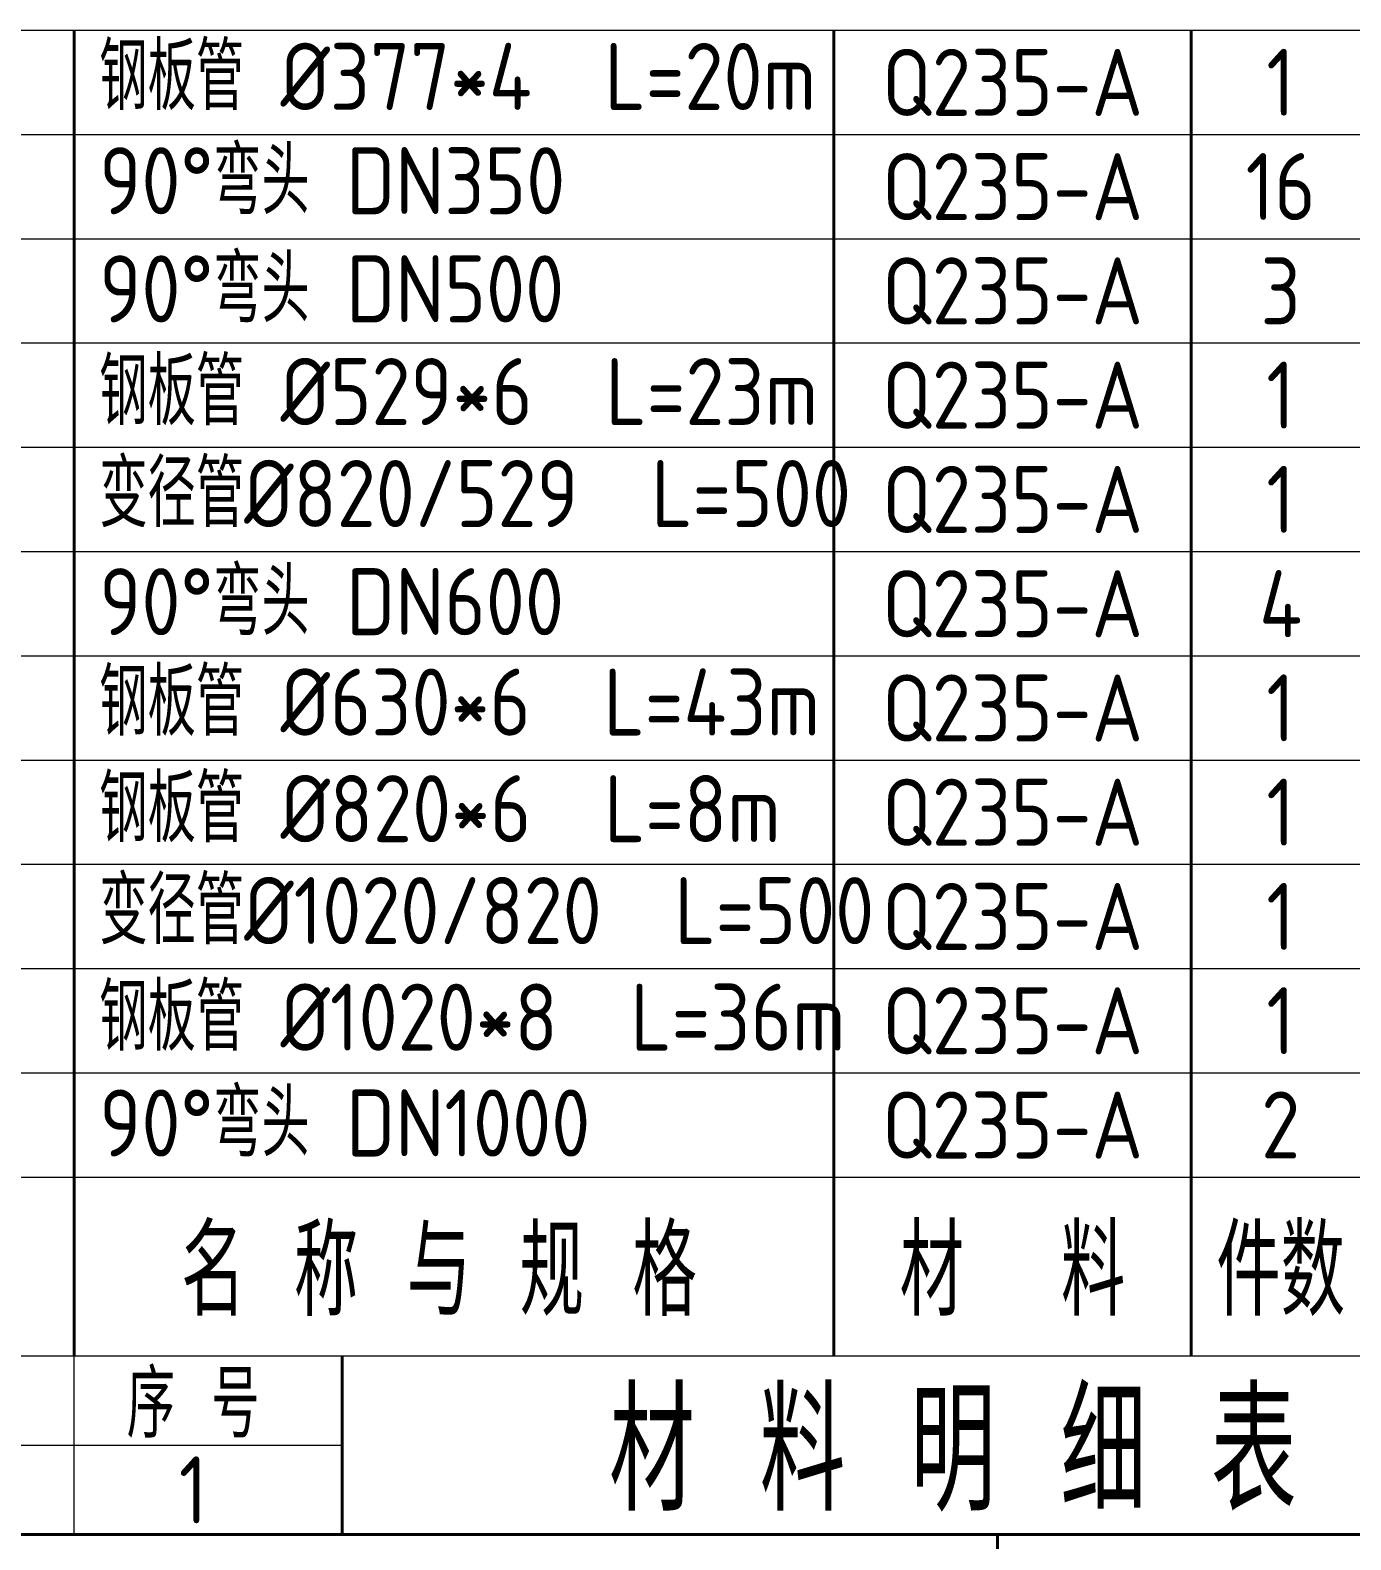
# Model space of a CAD drawing. Header units: millimetres. Extents: x 188205 to 604756, y -401673 to 15123.
# Drawn here: x 393520 to 399283, y -185126 to -178538 of the extents above; entities that cross this region are included whole.
import ezdxf
from ezdxf.enums import TextEntityAlignment as Align

# ---------------------------------------------------------------- set-up
doc = ezdxf.new("R2010")
doc.units = ezdxf.units.MM
doc.header["$LTSCALE"] = 500
for name, color, linetype, lineweight in [('SHI', 7, 'Continuous', 40), ('WEN', 3, 'Continuous', 20), ('XI', 2, 'Continuous', 20)]:
    doc.layers.add(name, color=color, linetype=linetype, lineweight=lineweight)
doc.styles.add('GB', font='gbenor.shx', dxfattribs={"bigfont": 'gbcbig.shx'})

msp = doc.modelspace()

# ---------------------------------------------------------------- linework, layer by layer
at = {"layer": 'SHI'}
for p, q in [((393711.668, -184323.044), (393711.668, -178538.044)), ((397026.668, -184323.044), (397026.668, -178538.044)), ((398586.668, -184323.044), (398586.668, -178538.044)), ((394881.668, -185103.044), (394881.668, -184323.044)), ((390981.668, -185103.044), (402681.668, -185103.044)), ((390981.668, -185103.044), (402681.668, -185103.044)), ((390981.668, -185103.044), (402681.668, -185103.044)), ((397741.668, -185883.044), (397741.668, -185103.044))]:
    msp.add_line(p, q, dxfattribs=at)
at = {"layer": 'XI'}
for p, q in [((390981.668, -178538.044), (402681.668, -178538.044)), ((390981.668, -178993.044), (402681.668, -178993.044)), ((390981.668, -179448.044), (402681.668, -179448.044)), ((390981.668, -179903.044), (402681.668, -179903.044)), ((390981.668, -180358.044), (402681.668, -180358.044)), ((390981.668, -180813.044), (402681.668, -180813.044)), ((390981.668, -181268.044), (402681.668, -181268.044)), ((390981.668, -181723.044), (402681.668, -181723.044)), ((390981.668, -182178.044), (402681.668, -182178.044)), ((390981.668, -182633.044), (402681.668, -182633.044)), ((390981.668, -183088.044), (402681.668, -183088.044)), ((390981.668, -183543.044), (402681.668, -183543.044)), ((390981.668, -184323.044), (402681.668, -184323.044)), ((393711.668, -185103.044), (393711.668, -184323.044)), ((390981.668, -184713.044), (394881.668, -184713.044))]:
    msp.add_line(p, q, dxfattribs=at)

# ---------------------------------------------------------------- texts
at = {"layer": 'WEN', "style": 'GB'}
for s, p in [('钢板管 %%C377*4  L=20m', (393822.168, -178886.295)), ('90%%D弯头 DN350', (393822.168, -179341.295)), ('90%%D弯头 DN500', (393822.168, -179813.116)), ('钢板管 %%C529*6  L=23m', (393822.168, -180261.429)), ('变径管%%C820/529  L=500', (393822.168, -180706.295)), ('90%%D弯头 DN600', (393822.168, -181178.116)), ('钢板管 %%C630*6  L=43m', (393822.168, -181616.295)), ('钢板管 %%C820*6  L=8m', (393822.168, -182081.429)), ('变径管%%C1020/820  L=500', (393822.168, -182526.295)), ('钢板管 %%C1020*8  L=36m', (393822.168, -182991.429)), ('90%%D弯头 DN1000', (393822.168, -183453.116))]:
    msp.add_text(s, height=292.5, dxfattribs=at).set_placement(p)
for s, height, p in [('Q235-A', 292.5, (397806.668, -178765.544)), ('1', 292.5, (398976.668, -178765.544)), ('Q235-A', 292.5, (397806.668, -179220.544)), ('16', 292.5, (398976.668, -179220.544)), ('Q235-A', 292.5, (397806.668, -179675.544)), ('3', 292.5, (398976.668, -179675.544)), ('Q235-A', 292.5, (397806.668, -180130.544)), ('1', 292.5, (398976.668, -180130.544)), ('Q235-A', 292.5, (397806.668, -180585.544)), ('1', 292.5, (398976.668, -180585.544)), ('Q235-A', 292.5, (397806.668, -181040.544)), ('4', 292.5, (398976.668, -181040.544)), ('Q235-A', 292.5, (397806.668, -181495.544)), ('1', 292.5, (398976.668, -181495.544)), ('Q235-A', 292.5, (397806.668, -181950.544)), ('1', 292.5, (398976.668, -181950.544)), ('Q235-A', 292.5, (397806.668, -182405.544)), ('1', 292.5, (398976.668, -182405.544)), ('Q235-A', 292.5, (397806.668, -182860.544)), ('1', 292.5, (398976.668, -182860.544)), ('Q235-A', 292.5, (397806.668, -183315.544)), ('2', 292.5, (398976.668, -183315.544)), ('名 称 与 规 格', 390, (395304.168, -183933.044)), ('材  料', 390, (397806.668, -183933.044)), ('件数', 390, (398976.668, -183933.044)), ('序 号', 292.5, (394231.668, -184518.044)), ('材 料 明 细 表', 520, (397546.668, -184713.044)), ('1', 292.5, (394231.668, -184908.044))]:
    msp.add_text(s, height=height, dxfattribs=at).set_placement(p, align=Align.MIDDLE)

doc.saveas('drawing.dxf')
